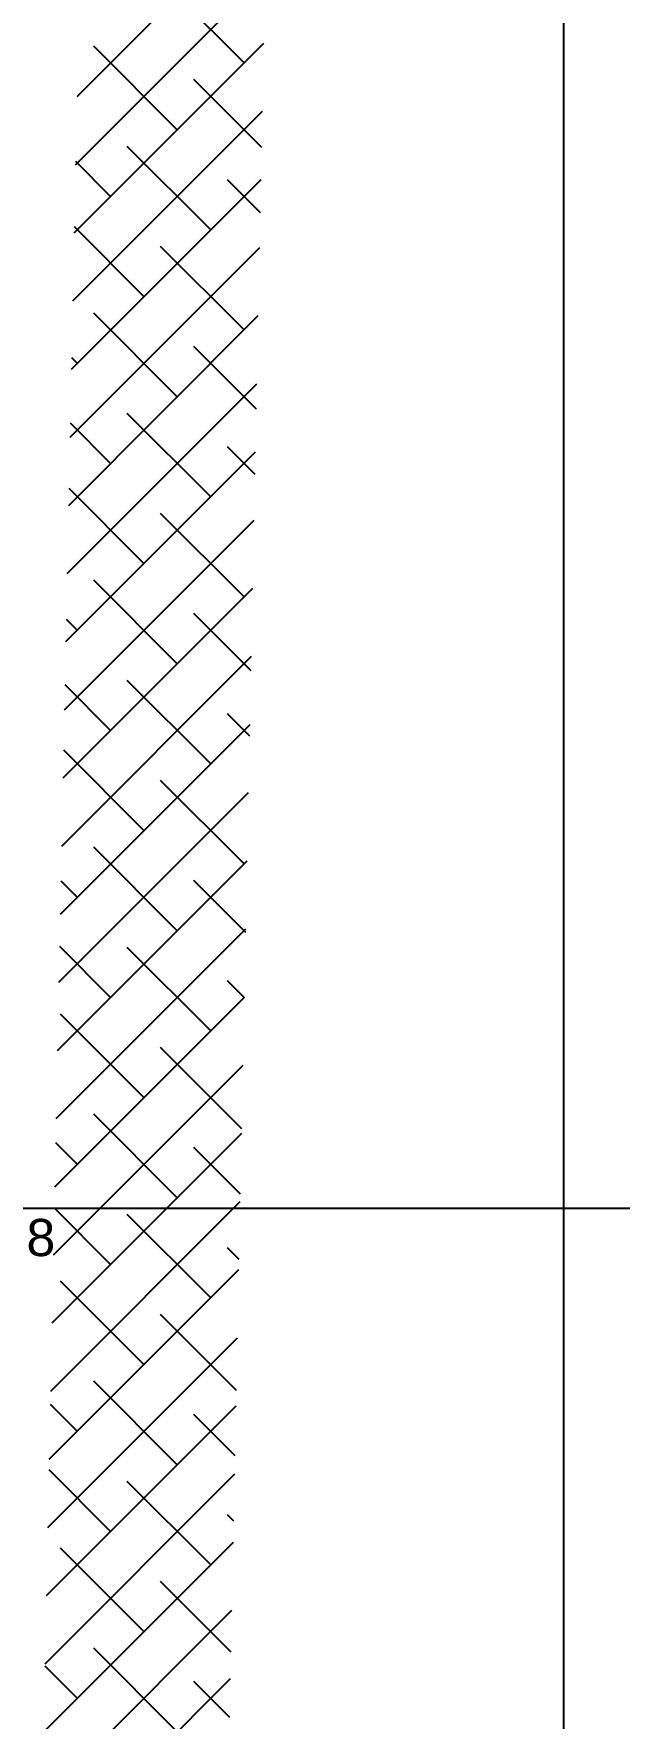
# Model space of a CAD drawing. Header units: millimetres. Extents: x 43168.9 to 43194.6, y -25545.1 to -25543.4.
# Drawn here: x 43169.9554 to 43169.9869, y -25544.1313 to -25544.0407 of the extents above; entities that cross this region are included whole.
import ezdxf

# ---------------------------------------------------------------- set-up
doc = ezdxf.new("R2010")
doc.units = ezdxf.units.MM
doc.header["$LTSCALE"] = 200
doc.linetypes.add('DASHDOT2', pattern=[0.5, 0.25, -0.125, 0, -0.125])
doc.layers.add('aks_sgh', color=5, linetype='DASHDOT2')
doc.layers.add('tarama-zemin_sgh', color=197, linetype='Continuous')
doc.styles.add('1-200', font='arial.ttf', dxfattribs={"height": 60})

msp = doc.modelspace()

# ---------------------------------------------------------------- linework, layer by layer
at = {"layer": 'aks_sgh'}
for p, q in [((43169.983879, -25543.740919), (43169.983879, -25544.789919)), ((43169.99088, -25544.103919), (43169.014878, -25544.103919))]:
    msp.add_line(p, q, dxfattribs=at)
at = {"layer": 'tarama-zemin_sgh'}
for p, q in [((43169.957691, -25544.044073), (43169.9679, -25544.033863)), ((43169.957616, -25544.047739), (43169.967826, -25544.037529)), ((43169.966683, -25544.042264), (43169.962193, -25544.037774)), ((43169.957541, -25544.051406), (43169.967751, -25544.041196)), ((43169.963091, -25544.045856), (43169.958601, -25544.041366)), ((43169.967637, -25544.046809), (43169.963989, -25544.043162)), ((43169.957703, -25544.04406), (43169.957691, -25544.044048)), ((43169.957467, -25544.055073), (43169.967677, -25544.044863)), ((43169.964887, -25544.051244), (43169.960397, -25544.046754)), ((43169.959499, -25544.049448), (43169.957619, -25544.047568)), ((43169.957392, -25544.058739), (43169.967602, -25544.04853)), ((43169.967565, -25544.05033), (43169.965785, -25544.04855)), ((43169.961295, -25544.054836), (43169.957548, -25544.051089)), ((43169.957317, -25544.062406), (43169.967527, -25544.052196)), ((43169.966683, -25544.056632), (43169.962193, -25544.052142)), ((43169.957243, -25544.066073), (43169.967453, -25544.055863)), ((43169.963091, -25544.060224), (43169.958601, -25544.055734)), ((43169.96735, -25544.060891), (43169.963989, -25544.05753)), ((43169.957703, -25544.058428), (43169.957405, -25544.05813)), ((43169.957168, -25544.06974), (43169.967378, -25544.05953)), ((43169.964887, -25544.065612), (43169.960397, -25544.061122)), ((43169.959499, -25544.063816), (43169.957333, -25544.06165)), ((43169.957094, -25544.073406), (43169.967303, -25544.063196)), ((43169.967279, -25544.064412), (43169.965785, -25544.062918)), ((43169.961295, -25544.069205), (43169.957261, -25544.065171)), ((43169.966683, -25544.071001), (43169.962193, -25544.066511)), ((43169.957019, -25544.077073), (43169.967229, -25544.066863)), ((43169.963091, -25544.074593), (43169.958601, -25544.070103)), ((43169.956944, -25544.08074), (43169.967154, -25544.07053)), ((43169.957703, -25544.072797), (43169.957118, -25544.072211)), ((43169.967064, -25544.074973), (43169.963989, -25544.071899)), ((43169.95687, -25544.084406), (43169.96708, -25544.074197)), ((43169.959499, -25544.078185), (43169.957046, -25544.075732)), ((43169.964887, -25544.079981), (43169.960397, -25544.075491)), ((43169.966992, -25544.078494), (43169.965785, -25544.077287)), ((43169.956795, -25544.088073), (43169.967005, -25544.077863)), ((43169.961295, -25544.083573), (43169.956975, -25544.079252)), ((43169.966683, -25544.085369), (43169.962193, -25544.080879)), ((43169.956721, -25544.09174), (43169.96693, -25544.08153)), ((43169.963091, -25544.088961), (43169.958601, -25544.084471)), ((43169.956646, -25544.095407), (43169.966856, -25544.085197)), ((43169.957703, -25544.087165), (43169.956831, -25544.086293)), ((43169.966777, -25544.089055), (43169.963989, -25544.086267)), ((43169.956571, -25544.099073), (43169.966781, -25544.088863)), ((43169.959499, -25544.092553), (43169.95676, -25544.089814)), ((43169.964887, -25544.094349), (43169.960397, -25544.089859)), ((43169.966706, -25544.092575), (43169.965785, -25544.091655)), ((43169.956497, -25544.10274), (43169.966707, -25544.09253)), ((43169.961295, -25544.097941), (43169.956805, -25544.093451)), ((43169.966562, -25544.099616), (43169.962193, -25544.095247)), ((43169.956422, -25544.106407), (43169.966632, -25544.096197)), ((43169.963091, -25544.10333), (43169.958601, -25544.098839)), ((43169.956348, -25544.110073), (43169.966557, -25544.099864)), ((43169.957703, -25544.101534), (43169.956545, -25544.100375)), ((43169.966491, -25544.103137), (43169.963989, -25544.100635)), ((43169.956273, -25544.11374), (43169.966483, -25544.10353)), ((43169.959499, -25544.106922), (43169.956473, -25544.103896)), ((43169.964887, -25544.108718), (43169.960397, -25544.104228)), ((43169.966419, -25544.106657), (43169.965785, -25544.106024)), ((43169.956198, -25544.117407), (43169.966408, -25544.107197)), ((43169.961295, -25544.11231), (43169.956805, -25544.10782)), ((43169.966276, -25544.113698), (43169.962193, -25544.109616)), ((43169.956124, -25544.121074), (43169.966334, -25544.110864)), ((43169.963091, -25544.117698), (43169.958601, -25544.113208)), ((43169.956049, -25544.12474), (43169.966259, -25544.11453)), ((43169.957703, -25544.115902), (43169.956258, -25544.114457)), ((43169.966204, -25544.117219), (43169.963989, -25544.115004)), ((43169.955974, -25544.128407), (43169.966184, -25544.118197)), ((43169.959499, -25544.12129), (43169.956187, -25544.117978)), ((43169.964887, -25544.123086), (43169.960397, -25544.118596)), ((43169.966133, -25544.120739), (43169.965785, -25544.120392)), ((43169.9559, -25544.132074), (43169.96611, -25544.121864)), ((43169.961295, -25544.126678), (43169.956805, -25544.122188)), ((43169.965989, -25544.12778), (43169.962193, -25544.123984)), ((43169.955825, -25544.13574), (43169.966035, -25544.125531)), ((43169.963091, -25544.132066), (43169.958601, -25544.127576)), ((43169.955751, -25544.139407), (43169.96596, -25544.129197)), ((43169.957703, -25544.13027), (43169.955972, -25544.128539)), ((43169.965918, -25544.131301), (43169.963989, -25544.129372))]:
    msp.add_line(p, q, dxfattribs=at)

# ---------------------------------------------------------------- texts
at = {"layer": 'aks_sgh', "style": '1-200'}
msp.add_text('H8', height=0.002, rotation=359.99999, dxfattribs=at).set_placement((43169.95295, -25544.106473))

doc.saveas('drawing.dxf')
